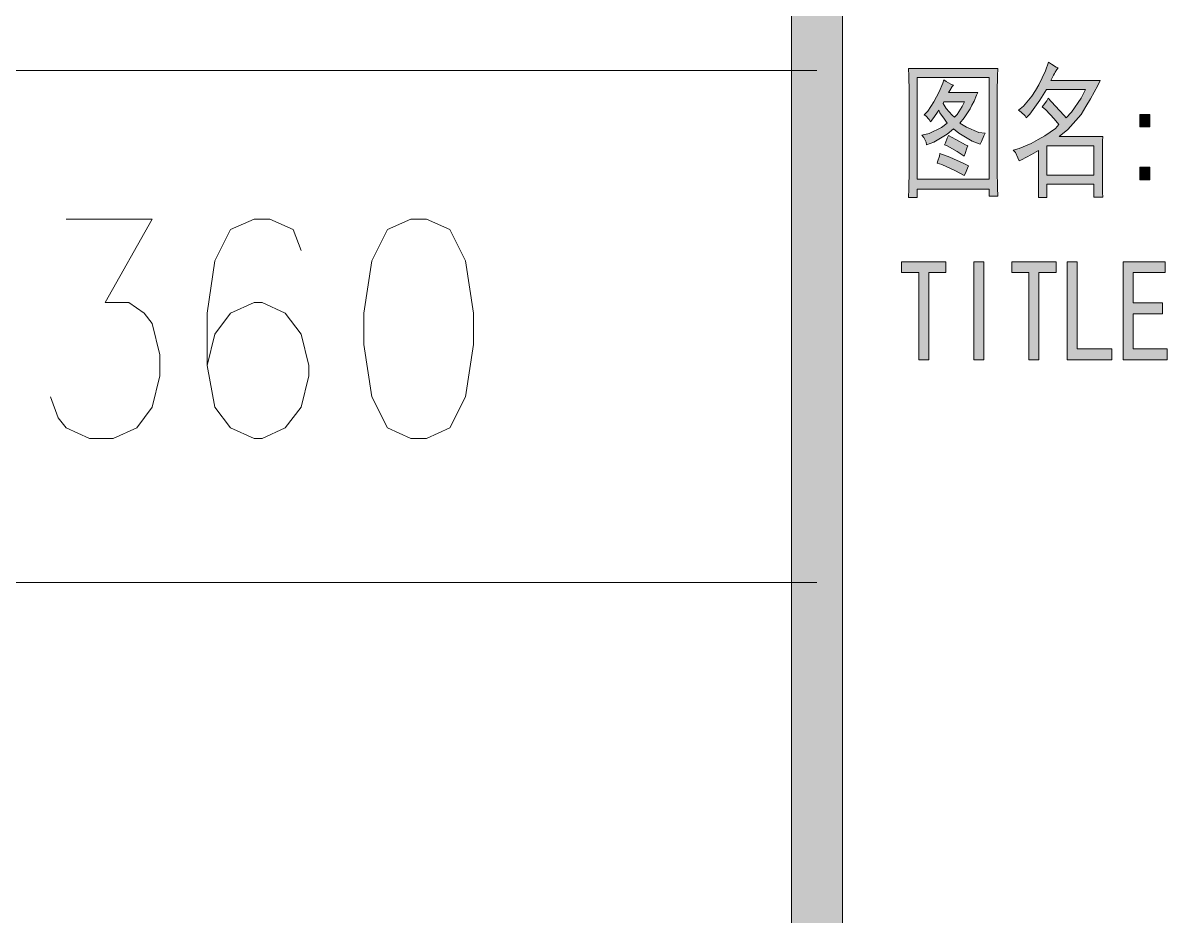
# Model space of a CAD drawing. Header units: millimetres. Extents: x 0 to 586, y 0 to 414.
# Drawn here: x 530.69 to 546.11, y 24.11 to 36.15 of the extents above; entities that cross this region are included whole.
import ezdxf

# ---------------------------------------------------------------- set-up
doc = ezdxf.new("R2010")
doc.units = ezdxf.units.MM

msp = doc.modelspace()

# ---------------------------------------------------------------- hatches: boundary and pattern name
h = msp.add_hatch(color=0)
h.dxf.hatch_style = 2
h.paths.add_polyline_path([(541.736139, 9.860139), (541.048222, 9.860139), (541.048222, 404.223361), (541.736139, 404.223361)])
h = msp.add_hatch(color=0)
h.paths.add_polyline_path([(543.831639, 35.535306), (543.828111, 35.436528), (543.824583, 35.224861), (543.824583, 35.108444), (543.824583, 34.279417), (543.824583, 34.159472), (543.828111, 33.923111), (543.831639, 33.810222), (543.715222, 33.810222), (543.715222, 33.909), (542.745083, 33.909), (542.745083, 33.792583), (542.628667, 33.792583), (542.632194, 33.912528), (542.635722, 34.159472), (542.635722, 34.29), (542.635722, 35.108444), (542.635722, 35.221333), (542.632194, 35.433), (542.628667, 35.535306)])
h.paths.add_polyline_path([(543.715222, 34.039528), (543.715222, 35.411833), (542.745083, 35.411833), (542.745083, 34.039528)])
h = msp.add_hatch(color=0)
h.paths.add_polyline_path([(544.643028, 35.542361), (544.628917, 35.521194), (544.604222, 35.482389), (544.593639, 35.46475), (544.583056, 35.443583), (544.558361, 35.397722), (544.54425, 35.373028), (545.211, 35.373028), (545.17925, 35.302472), (545.080472, 35.126083), (545.016972, 35.02025), (544.957, 34.914417), (544.777083, 34.709806), (544.660667, 34.614556), (545.246278, 34.614556), (545.24275, 34.554583), (545.24275, 34.434639), (545.24275, 34.374667), (545.24275, 34.057167), (545.24275, 33.990139), (545.24275, 33.863139), (545.246278, 33.799639), (545.126333, 33.799639), (545.126333, 33.9725), (544.491333, 33.9725), (544.491333, 33.792583), (544.378444, 33.792583), (544.378444, 33.849028), (544.381972, 33.9725), (544.381972, 34.039528), (544.381972, 34.427583), (544.286722, 34.374667), (544.152667, 34.304111), (544.117389, 34.29), (544.103278, 34.328806), (544.068, 34.399361), (544.039778, 34.434639), (544.117389, 34.455806), (544.283194, 34.522833), (544.374917, 34.57575), (544.466639, 34.625139), (544.60775, 34.723917), (544.653611, 34.776833), (544.590111, 34.854444), (544.477222, 34.974389), (544.427833, 35.016722), (544.449, 35.037889), (544.491333, 35.097861), (544.508972, 35.133139), (544.604222, 35.030833), (544.724167, 34.900306), (544.752389, 34.868556), (544.826472, 34.942639), (544.957, 35.133139), (545.013444, 35.249556), (544.487806, 35.249556), (544.399611, 35.108444), (544.262028, 34.917944), (544.212639, 34.868556), (544.198528, 34.89325), (544.145611, 34.942639), (544.110333, 34.970861), (544.177361, 35.027306), (544.29025, 35.161361), (544.339639, 35.235444), (544.3855, 35.313056), (544.473694, 35.503556), (544.516028, 35.619972), (544.554833, 35.59175), (544.618333, 35.552944)])
h.paths.add_polyline_path([(545.126333, 34.095972), (545.126333, 34.491083), (544.491333, 34.491083), (544.491333, 34.095972)])
h = msp.add_hatch(color=0)
h.paths.add_polyline_path([(543.231917, 35.309528), (543.217806, 35.288361), (543.182528, 35.235444), (543.168417, 35.21075), (543.56, 35.21075), (543.545889, 35.175472), (543.510611, 35.090806), (543.482389, 35.037889), (543.457694, 34.9885), (543.376556, 34.868556), (543.320111, 34.798), (543.408306, 34.741556), (543.577639, 34.671), (543.662306, 34.660417), (543.641139, 34.625139), (543.609389, 34.551056), (543.59175, 34.51225), (543.485917, 34.554583), (543.306, 34.660417), (543.231917, 34.720389), (543.150778, 34.649833), (542.970861, 34.540472), (542.872083, 34.505194), (542.865028, 34.540472), (542.833278, 34.603972), (542.808583, 34.635722), (542.903833, 34.656889), (543.073167, 34.738028), (543.150778, 34.798), (543.111972, 34.850917), (543.052, 34.935583), (543.037889, 34.970861), (543.009667, 34.932056), (542.95675, 34.854444), (542.925, 34.815639), (542.907361, 34.843861), (542.8615, 34.89325), (542.840333, 34.907361), (542.889722, 34.960278), (542.970861, 35.08375), (543.006139, 35.150778), (543.041417, 35.217806), (543.090806, 35.334222), (543.104917, 35.380083), (543.133139, 35.358917), (543.200167, 35.323639)])
h.paths.add_polyline_path([(543.094333, 35.062583), (543.136667, 34.995556), (543.214278, 34.903833), (543.246028, 34.875611), (543.281306, 34.914417), (543.351861, 35.02025), (543.383611, 35.08375), (543.104917, 35.08375)])
h = msp.add_hatch(color=0)
h.dxf.hatch_style = 2
h.paths.add_polyline_path([(545.881278, 34.745083), (545.747222, 34.745083), (545.747222, 34.914417), (545.881278, 34.914417)])
h = msp.add_hatch(color=0)
h.dxf.hatch_style = 2
h.paths.add_polyline_path([(543.164889, 34.628667), (543.263667, 34.57575), (543.397722, 34.505194), (543.429472, 34.491083), (543.415361, 34.459333), (543.390667, 34.388778), (543.380083, 34.349972), (543.281306, 34.413472), (543.14725, 34.491083), (543.111972, 34.505194), (543.126083, 34.533417), (543.150778, 34.593389)])
h = msp.add_hatch(color=0)
h.dxf.hatch_style = 2
h.paths.add_polyline_path([(543.052, 34.388778), (543.182528, 34.339389), (543.373028, 34.254722), (543.436528, 34.219444), (543.422417, 34.187694), (543.394194, 34.120667), (543.380083, 34.088917), (543.260139, 34.152417), (543.076694, 34.237083), (543.013194, 34.25825), (543.023778, 34.29), (543.044944, 34.3535)])
h = msp.add_hatch(color=0)
h.dxf.hatch_style = 2
h.paths.add_polyline_path([(545.881278, 34.032472), (545.747222, 34.032472), (545.747222, 34.201806), (545.881278, 34.201806)])
h = msp.add_hatch(color=0)
h.dxf.hatch_style = 2
h.paths.add_polyline_path([(543.129611, 32.783639), (542.900306, 32.783639), (542.900306, 31.605361), (542.76625, 31.605361), (542.76625, 32.783639), (542.533417, 32.783639), (542.533417, 32.928278), (543.129611, 32.928278)])
h = msp.add_hatch(color=0)
h.dxf.hatch_style = 2
h.paths.add_polyline_path([(543.641139, 31.605361), (543.507083, 31.605361), (543.507083, 32.928278), (543.641139, 32.928278)])
h = msp.add_hatch(color=0)
h.dxf.hatch_style = 2
h.paths.add_polyline_path([(544.618333, 32.783639), (544.3855, 32.783639), (544.3855, 31.605361), (544.251444, 31.605361), (544.251444, 32.783639), (544.018611, 32.783639), (544.018611, 32.928278), (544.618333, 32.928278)])
h = msp.add_hatch(color=0)
h.dxf.hatch_style = 2
h.paths.add_polyline_path([(545.36975, 31.605361), (544.7665, 31.605361), (544.7665, 32.928278), (544.900556, 32.928278), (544.900556, 31.753528), (545.36975, 31.753528)])
h = msp.add_hatch(color=0)
h.dxf.hatch_style = 2
h.paths.add_polyline_path([(546.114111, 31.605361), (545.521444, 31.605361), (545.521444, 32.928278), (546.085889, 32.928278), (546.085889, 32.783639), (545.6555, 32.783639), (545.6555, 32.374417), (546.050611, 32.374417), (546.050611, 32.22625), (545.6555, 32.22625), (545.6555, 31.753528), (546.114111, 31.753528)])

# ---------------------------------------------------------------- linework, layer by layer
at = {"color": 0, "lineweight": 0}
for points in [[(541.736139, 9.860139), (541.048222, 9.860139), (541.048222, 404.223361), (541.736139, 404.223361)], [(543.831639, 35.535306), (543.828111, 35.436528), (543.824583, 35.224861), (543.824583, 35.108444), (543.824583, 34.279417), (543.824583, 34.159472), (543.828111, 33.923111), (543.831639, 33.810222), (543.715222, 33.810222), (543.715222, 33.909), (542.745083, 33.909), (542.745083, 33.792583), (542.628667, 33.792583), (542.632194, 33.912528), (542.635722, 34.159472), (542.635722, 34.29), (542.635722, 35.108444), (542.635722, 35.221333), (542.632194, 35.433), (542.628667, 35.535306)], [(544.643028, 35.542361), (544.628917, 35.521194), (544.604222, 35.482389), (544.593639, 35.46475), (544.583056, 35.443583), (544.558361, 35.397722), (544.54425, 35.373028), (545.211, 35.373028), (545.17925, 35.302472), (545.080472, 35.126083), (545.016972, 35.02025), (544.957, 34.914417), (544.777083, 34.709806), (544.660667, 34.614556), (545.246278, 34.614556), (545.24275, 34.554583), (545.24275, 34.434639), (545.24275, 34.374667), (545.24275, 34.057167), (545.24275, 33.990139), (545.24275, 33.863139), (545.246278, 33.799639), (545.126333, 33.799639), (545.126333, 33.9725), (544.491333, 33.9725), (544.491333, 33.792583), (544.378444, 33.792583), (544.378444, 33.849028), (544.381972, 33.9725), (544.381972, 34.039528), (544.381972, 34.427583), (544.286722, 34.374667), (544.152667, 34.304111), (544.117389, 34.29), (544.103278, 34.328806), (544.068, 34.399361), (544.039778, 34.434639), (544.117389, 34.455806), (544.283194, 34.522833), (544.374917, 34.57575), (544.466639, 34.625139), (544.60775, 34.723917), (544.653611, 34.776833), (544.590111, 34.854444), (544.477222, 34.974389), (544.427833, 35.016722), (544.449, 35.037889), (544.491333, 35.097861), (544.508972, 35.133139), (544.604222, 35.030833), (544.724167, 34.900306), (544.752389, 34.868556), (544.826472, 34.942639), (544.957, 35.133139), (545.013444, 35.249556), (544.487806, 35.249556), (544.399611, 35.108444), (544.262028, 34.917944), (544.212639, 34.868556), (544.198528, 34.89325), (544.145611, 34.942639), (544.110333, 34.970861), (544.177361, 35.027306), (544.29025, 35.161361), (544.339639, 35.235444), (544.3855, 35.313056), (544.473694, 35.503556), (544.516028, 35.619972), (544.554833, 35.59175), (544.618333, 35.552944)], [(543.715222, 34.039528), (543.715222, 35.411833), (542.745083, 35.411833), (542.745083, 34.039528)], [(543.231917, 35.309528), (543.217806, 35.288361), (543.182528, 35.235444), (543.168417, 35.21075), (543.56, 35.21075), (543.545889, 35.175472), (543.510611, 35.090806), (543.482389, 35.037889), (543.457694, 34.9885), (543.376556, 34.868556), (543.320111, 34.798), (543.408306, 34.741556), (543.577639, 34.671), (543.662306, 34.660417), (543.641139, 34.625139), (543.609389, 34.551056), (543.59175, 34.51225), (543.485917, 34.554583), (543.306, 34.660417), (543.231917, 34.720389), (543.150778, 34.649833), (542.970861, 34.540472), (542.872083, 34.505194), (542.865028, 34.540472), (542.833278, 34.603972), (542.808583, 34.635722), (542.903833, 34.656889), (543.073167, 34.738028), (543.150778, 34.798), (543.111972, 34.850917), (543.052, 34.935583), (543.037889, 34.970861), (543.009667, 34.932056), (542.95675, 34.854444), (542.925, 34.815639), (542.907361, 34.843861), (542.8615, 34.89325), (542.840333, 34.907361), (542.889722, 34.960278), (542.970861, 35.08375), (543.006139, 35.150778), (543.041417, 35.217806), (543.090806, 35.334222), (543.104917, 35.380083), (543.133139, 35.358917), (543.200167, 35.323639)], [(543.094333, 35.062583), (543.136667, 34.995556), (543.214278, 34.903833), (543.246028, 34.875611), (543.281306, 34.914417), (543.351861, 35.02025), (543.383611, 35.08375), (543.104917, 35.08375)], [(545.881278, 34.745083), (545.747222, 34.745083), (545.747222, 34.914417), (545.881278, 34.914417)], [(543.164889, 34.628667), (543.263667, 34.57575), (543.397722, 34.505194), (543.429472, 34.491083), (543.415361, 34.459333), (543.390667, 34.388778), (543.380083, 34.349972), (543.281306, 34.413472), (543.14725, 34.491083), (543.111972, 34.505194), (543.126083, 34.533417), (543.150778, 34.593389)], [(545.126333, 34.095972), (545.126333, 34.491083), (544.491333, 34.491083), (544.491333, 34.095972)], [(543.052, 34.388778), (543.182528, 34.339389), (543.373028, 34.254722), (543.436528, 34.219444), (543.422417, 34.187694), (543.394194, 34.120667), (543.380083, 34.088917), (543.260139, 34.152417), (543.076694, 34.237083), (543.013194, 34.25825), (543.023778, 34.29), (543.044944, 34.3535)], [(545.881278, 34.032472), (545.747222, 34.032472), (545.747222, 34.201806), (545.881278, 34.201806)], [(535.918833, 33.503306), (535.601333, 33.362194), (535.389667, 32.938861), (535.283833, 32.236833), (535.283833, 31.8135), (535.389667, 31.107944), (535.601333, 30.688139), (535.918833, 30.547028), (536.126972, 30.547028), (536.444472, 30.688139), (536.656139, 31.107944), (536.761972, 31.8135), (536.761972, 32.236833), (536.656139, 32.938861), (536.444472, 33.362194), (536.126972, 33.503306)], [(543.129611, 32.783639), (542.900306, 32.783639), (542.900306, 31.605361), (542.76625, 31.605361), (542.76625, 32.783639), (542.533417, 32.783639), (542.533417, 32.928278), (543.129611, 32.928278)], [(543.641139, 31.605361), (543.507083, 31.605361), (543.507083, 32.928278), (543.641139, 32.928278)], [(544.618333, 32.783639), (544.3855, 32.783639), (544.3855, 31.605361), (544.251444, 31.605361), (544.251444, 32.783639), (544.018611, 32.783639), (544.018611, 32.928278), (544.618333, 32.928278)], [(545.36975, 31.605361), (544.7665, 31.605361), (544.7665, 32.928278), (544.900556, 32.928278), (544.900556, 31.753528), (545.36975, 31.753528)], [(546.114111, 31.605361), (545.521444, 31.605361), (545.521444, 32.928278), (546.085889, 32.928278), (546.085889, 32.783639), (545.6555, 32.783639), (545.6555, 32.374417), (546.050611, 32.374417), (546.050611, 32.22625), (545.6555, 32.22625), (545.6555, 31.753528), (546.114111, 31.753528)]]:
    msp.add_lwpolyline(points, close=True, dxfattribs=at)
for points in [[(363.929083, 35.507083), (541.390417, 35.507083)], [(531.269222, 33.503306), (532.429861, 33.503306), (531.798389, 32.377944), (532.115889, 32.377944), (532.324028, 32.236833), (532.429861, 32.095722), (532.535694, 31.672389), (532.535694, 31.390167), (532.429861, 30.966833), (532.221722, 30.688139), (531.904222, 30.547028), (531.586722, 30.547028), (531.269222, 30.688139), (531.163389, 30.825722), (531.057556, 31.107944)], [(534.437167, 33.079972), (534.331333, 33.362194), (534.017361, 33.503306), (533.805694, 33.503306), (533.488194, 33.362194), (533.276528, 32.938861), (533.170694, 32.236833), (533.170694, 31.531278), (533.276528, 30.966833), (533.488194, 30.688139), (533.805694, 30.547028), (533.911528, 30.547028), (534.2255, 30.688139), (534.437167, 30.966833), (534.543, 31.390167), (534.543, 31.531278), (534.437167, 31.954611), (534.2255, 32.236833), (533.911528, 32.377944), (533.805694, 32.377944), (533.488194, 32.236833), (533.276528, 31.954611), (533.170694, 31.531278)], [(363.929083, 28.603222), (541.390417, 28.603222)]]:
    msp.add_lwpolyline(points, dxfattribs=at)

doc.saveas('drawing.dxf')
